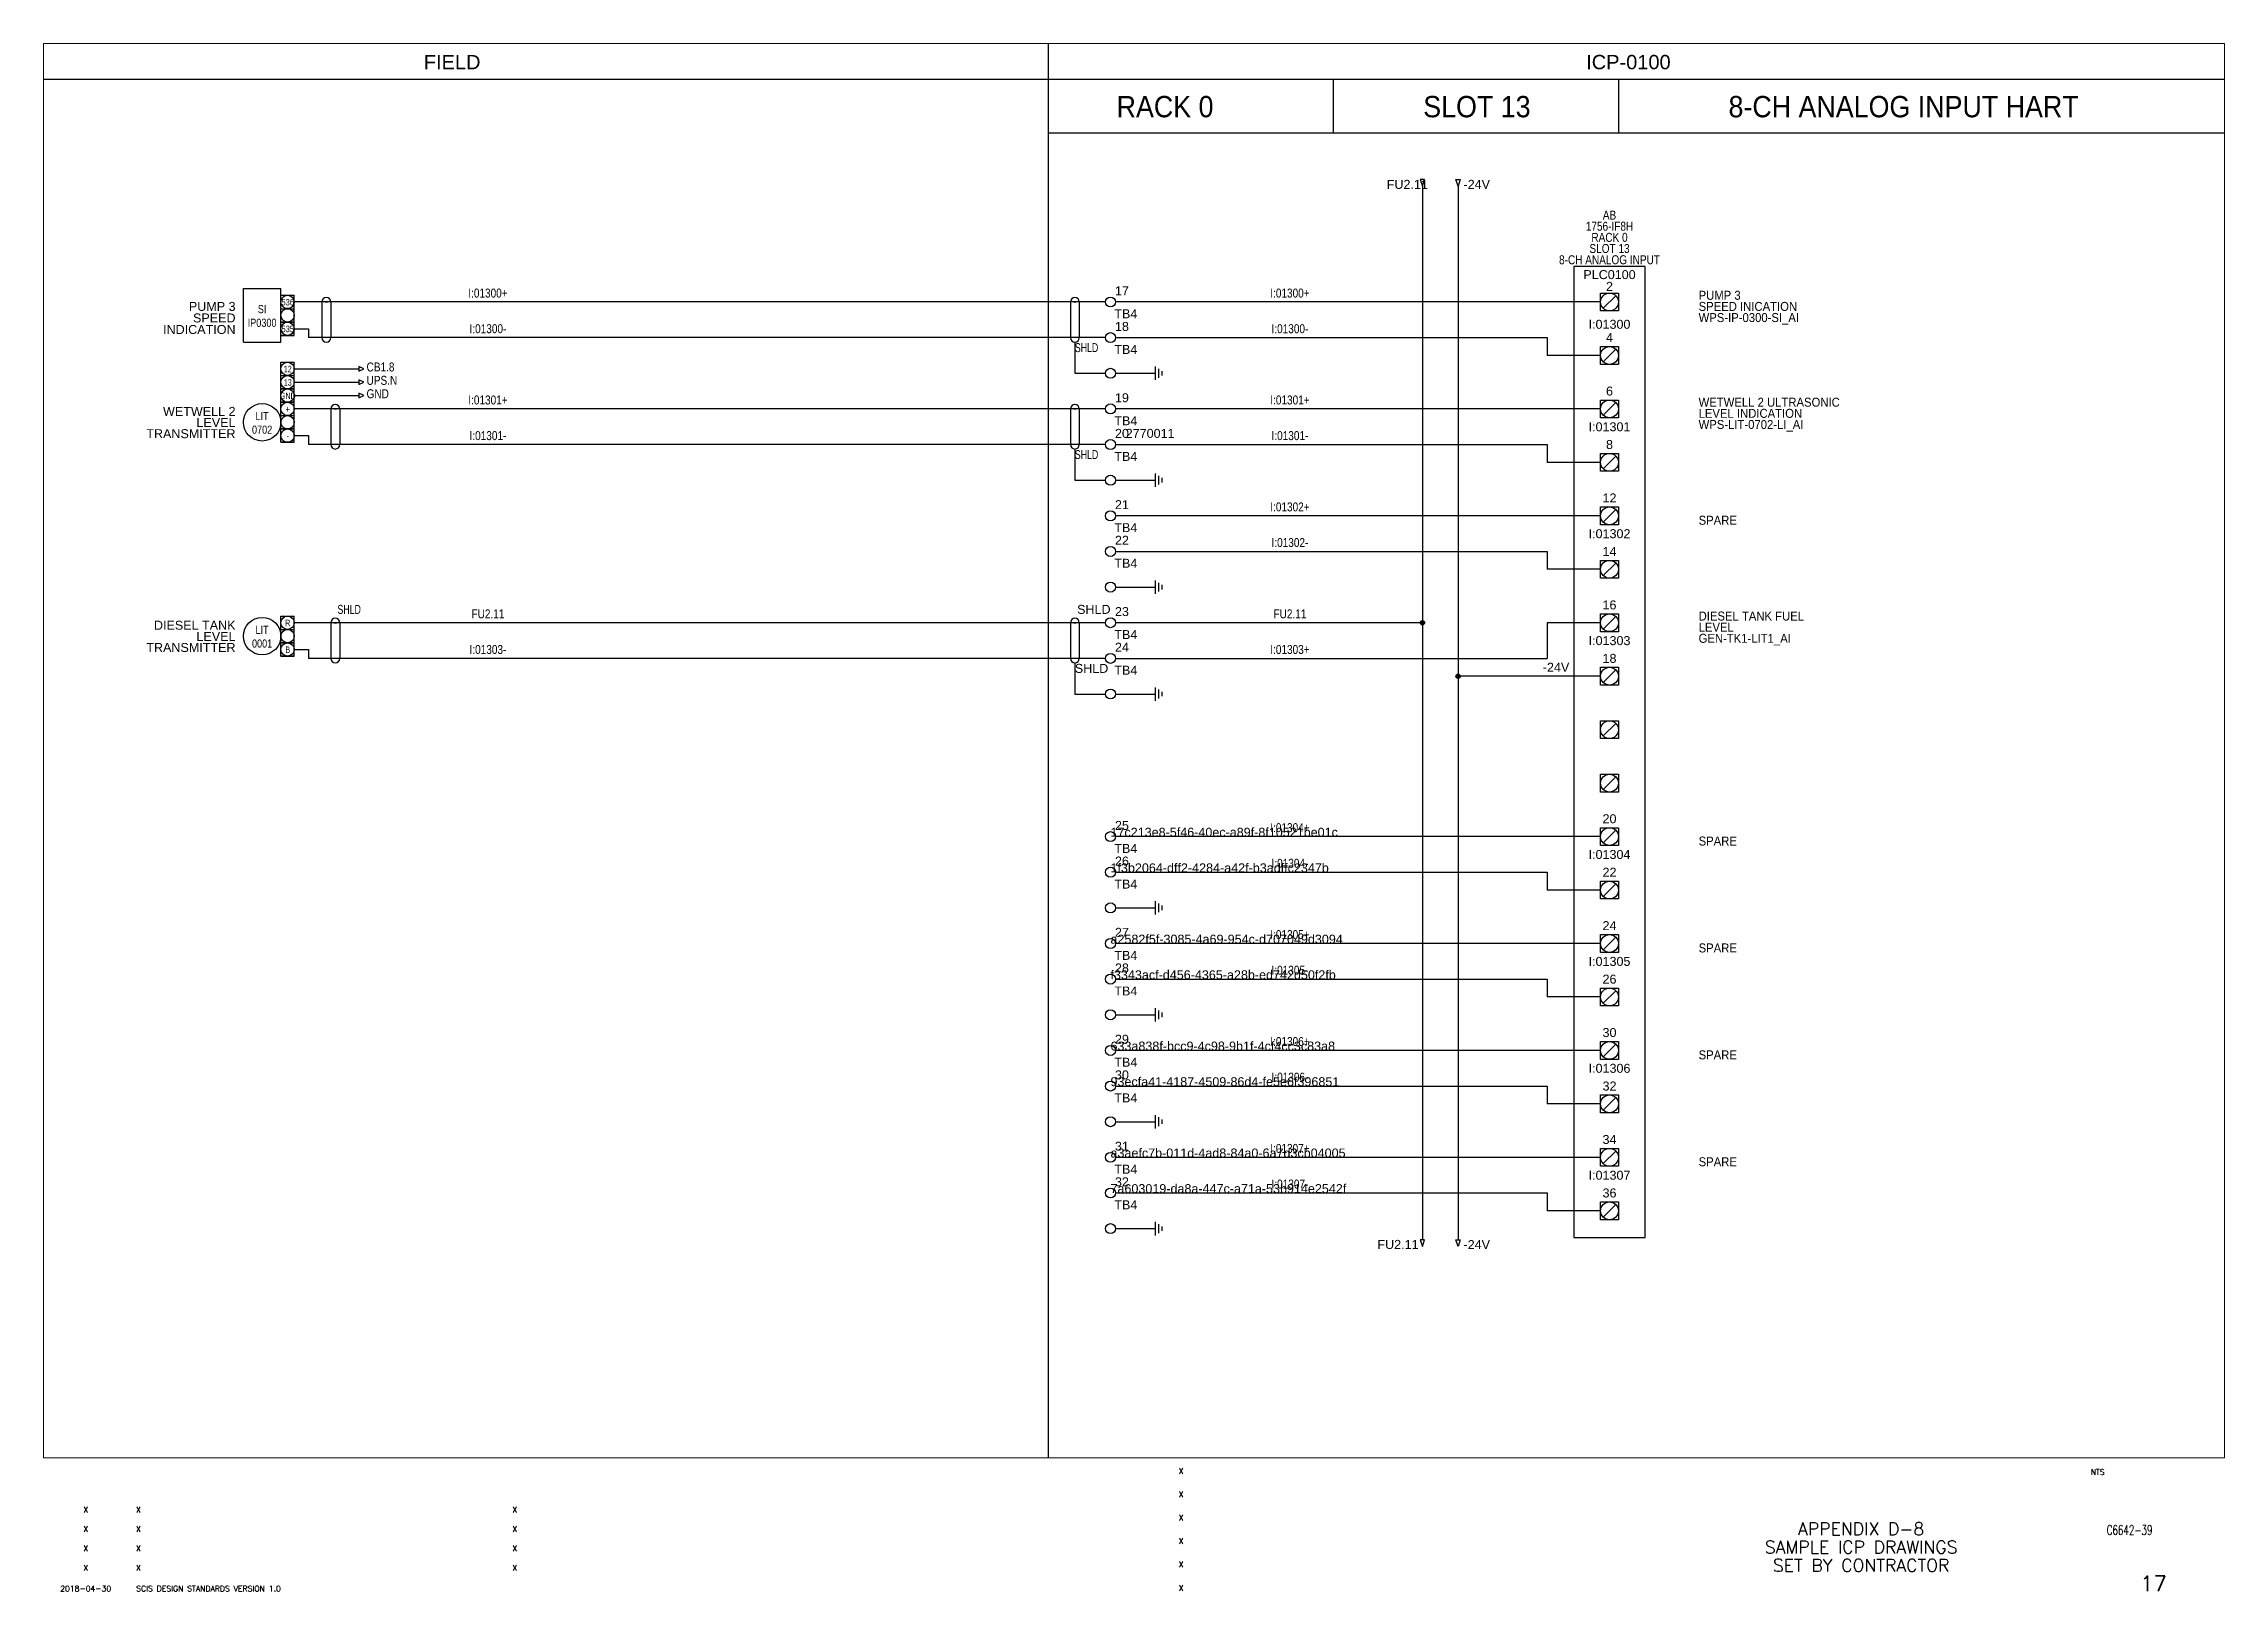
# Paper-space layout '17-Sample ICP R0S13 Analog Inputs' of a CAD drawing. Extents: x 44 to 821, y 22 to 574.
import ezdxf
from ezdxf.enums import TextEntityAlignment as Align

# ---------------------------------------------------------------- set-up
doc = ezdxf.new("R2010")
doc.units = 0
doc.layers.add('BOR-A1', color=7, linetype='Continuous')
doc.layers.add('G-ANNO-VPRT', color=7, linetype='Continuous', plot=False)
for name, color, linetype, lineweight in [('N-ANNO-TEXT', 2, 'Continuous', 25), ('N-DIAG', 4, 'Continuous', 25), ('N-INST', 4, 'Continuous', 25)]:
    doc.layers.add(name, color=color, linetype=linetype, lineweight=lineweight)
doc.styles.add('_CGS_2-5_NOTES', font='arial.ttf', dxfattribs={"height": 2.5})
doc.styles.add('STD2-0', font='simplex.shx', dxfattribs={"height": 2})
doc.styles.add('STD3-5', font='simplex.shx', dxfattribs={"height": 3.5})
doc.styles.add('STD4-5', font='simplex.shx', dxfattribs={"height": 4.5})
doc.styles.add('STD5-5', font='SIMPLEX')

# ---------------------------------------------------------------- blocks, each defined once
blk = doc.blocks.new('CGS A1 TITLE ATT')
at = {"layer": 'BOR-A1', "color": 1}
for tag, p, height, style in [('DATE', (448.47, 64.4), 2, 'STD2-0'), ('DRAWN', (448.47, 56.08), 2, 'STD2-0'), ('DESIGNER', (448.47, 47.76), 2, 'STD2-0'), ('CHECKED', (448.47, 39.44), 2, 'STD2-0'), ('FILE', (783.85, 42.55), 3.5, 'STD3-5'), ('ENGINEER', (448.47, 31.12), 2, 'STD2-0'), ('AD909', (787.49, 32), 5.5, 'STD5-5'), ('APPROVED', (448.47, 22.72), 2, 'STD2-0')]:
    blk.add_attdef(tag, p, '', height=height, dxfattribs=dict(at, style=style))
at = {"layer": 'BOR-A1', "color": 1, "style": 'STD2-0', "flags": 4}
blk.add_attdef('SCALE', (773.37, 64), '', height=2, dxfattribs=at)
at = {"layer": 'BOR-A1', "color": 1, "style": 'STD4-5'}
for tag, p in [('TITLE-1', (691.59, 44.75)), ('TITLE-2', (691.59, 38.25)), ('TITLE-3', (691.59, 31.75)), ('TITLE-4', (691.59, 25.25))]:
    blk.add_attdef(tag, text='', height=4.5, dxfattribs=at).set_placement(p, align=Align.MIDDLE_CENTER)
at = {"layer": 'BOR-A1', "color": 1, "style": 'STD5-5'}
blk.add_attdef('999', text='', height=5.5, dxfattribs=at).set_placement((800.49, 22.5), align=Align.RIGHT)
blk = doc.blocks.new('CGS A1 REV ATT')
at = {"layer": 'BOR-A1', "color": 1, "style": 'STD2-0'}
for tag, p in [('R5-DATE', (58.99, 50.62)), ('R5-BY', (211.87, 50.62)), ('R4-DATE', (58.99, 43.7)), ('R4-BY', (211.87, 43.7)), ('R3-DATE', (58.99, 36.78)), ('R2-DATE', (58.99, 29.86)), ('R3-BY', (211.87, 36.78)), ('R2-BY', (211.87, 29.86)), ('R1-DATE', (58.99, 22.46)), ('R1-BY', (211.87, 22.46))]:
    blk.add_attdef(tag, text='', height=2, dxfattribs=at).set_placement(p, align=Align.CENTER)
for tag, p in [('R5-DESC', (76.99, 50.62)), ('R4-DESC', (76.99, 43.7)), ('R3-DESC', (76.99, 36.78)), ('R2-DESC', (76.99, 29.86)), ('R1-DESC', (76.99, 22.46))]:
    blk.add_attdef(tag, p, '', height=2, dxfattribs=at)

psp = doc.layouts.new('17-Sample ICP R0S13 Analog Inputs')

# ---------------------------------------------------------------- linework, layer by layer
for p, q in [((401.9, 574), (401.9, 70)), ((43.99, 561.3), (821, 561.3)), ((503.5, 561.3), (503.5, 542.25)), ((605.1, 561.3), (605.1, 542.25)), ((401.9, 542.25), (821, 542.25))]:
    psp.add_line(p, q)
at = {"layer": 'N-ANNO-TEXT'}
for p, q in [((158.11, 458.11), (156.32, 458.91)), ((156.32, 458.91), (156.32, 458.11)), ((156.32, 458.11), (156.32, 457.32)), ((156.32, 457.32), (158.11, 458.11)), ((158.11, 453.35), (156.32, 454.14)), ((156.32, 454.14), (156.32, 453.35)), ((156.32, 453.35), (156.32, 452.56)), ((156.32, 452.56), (158.11, 453.35)), ((121.86, 445.73), (121.86, 445.73)), ((158.11, 448.59), (156.32, 449.38)), ((156.32, 449.38), (156.32, 448.59)), ((156.32, 448.59), (156.32, 447.79)), ((156.32, 447.79), (158.11, 448.59))]:
    psp.add_line(p, q, dxfattribs=at)
at = {"layer": 'N-DIAG'}
for p, q in [((535.25, 523.2), (535.25, 147.76)), ((547.95, 523.2), (547.95, 147.76)), ((614.62, 494.63), (589.22, 494.63)), ((589.22, 494.63), (589.22, 148.55)), ((614.62, 148.55), (614.62, 494.63)), ((422.35, 481.93), (133.29, 481.93)), ((144.33, 481.93), (145.12, 481.93)), ((598.75, 481.93), (425.9, 481.93)), ((598.75, 485.1), (605.1, 485.1)), ((598.75, 478.75), (598.75, 485.1)), ((598.75, 485.1), (605.1, 485.1)), ((598.75, 478.75), (598.75, 485.1)), ((604.17, 484.17), (599.68, 479.68)), ((605.1, 485.1), (605.1, 478.75)), ((605.1, 485.1), (605.1, 478.75)), ((605.1, 478.75), (598.75, 478.75)), ((605.1, 478.75), (598.75, 478.75)), ((133.29, 472.4), (138.37, 472.4)), ((138.37, 472.4), (138.37, 469.23)), ((422.35, 469.23), (138.37, 469.23)), ((145.12, 469.23), (144.33, 469.23)), ((411.42, 467.64), (411.42, 456.53)), ((425.9, 469.23), (579.7, 469.23)), ((579.7, 469.23), (579.7, 462.88)), ((440, 458.91), (440, 454.14)), ((598.75, 462.88), (579.7, 462.88)), ((598.75, 466.05), (605.1, 466.05)), ((598.75, 459.7), (598.75, 466.05)), ((598.75, 466.05), (605.1, 466.05)), ((598.75, 459.7), (598.75, 466.05)), ((605.1, 459.7), (598.75, 459.7)), ((605.1, 459.7), (598.75, 459.7)), ((604.17, 465.12), (599.68, 460.63)), ((605.1, 466.05), (605.1, 459.7)), ((605.1, 466.05), (605.1, 459.7)), ((133.29, 458.11), (156.32, 458.11)), ((133.29, 453.35), (156.32, 453.35)), ((411.42, 456.53), (422.35, 456.53)), ((425.9, 456.53), (440, 456.53)), ((441.19, 458.11), (441.19, 454.94)), ((442.38, 457.32), (442.38, 455.73)), ((133.29, 448.59), (156.32, 448.59)), ((422.35, 443.83), (133.29, 443.83)), ((147.5, 443.83), (148.3, 443.83)), ((598.75, 443.83), (425.9, 443.83)), ((598.75, 447), (605.1, 447)), ((598.75, 440.65), (598.75, 447)), ((598.75, 447), (605.1, 447)), ((598.75, 440.65), (598.75, 447)), ((604.17, 446.07), (599.68, 441.58)), ((605.1, 447), (605.1, 440.65)), ((605.1, 447), (605.1, 440.65)), ((605.1, 440.65), (598.75, 440.65)), ((605.1, 440.65), (598.75, 440.65)), ((133.29, 434.3), (138.37, 434.3)), ((138.37, 434.3), (138.37, 431.13)), ((422.35, 431.13), (138.37, 431.13)), ((148.3, 431.13), (147.5, 431.13)), ((411.42, 429.54), (411.42, 418.43)), ((425.9, 431.13), (579.7, 431.13)), ((579.7, 431.13), (579.7, 424.78)), ((598.75, 427.95), (605.1, 427.95)), ((598.75, 421.6), (598.75, 427.95)), ((598.75, 427.95), (605.1, 427.95)), ((598.75, 421.6), (598.75, 427.95)), ((605.1, 427.95), (605.1, 421.6)), ((605.1, 427.95), (605.1, 421.6)), ((440, 420.81), (440, 416.04)), ((441.19, 420.01), (441.19, 416.84)), ((598.75, 424.78), (579.7, 424.78)), ((605.1, 421.6), (598.75, 421.6)), ((605.1, 421.6), (598.75, 421.6)), ((604.17, 427.02), (599.68, 422.53)), ((411.42, 418.43), (422.35, 418.43)), ((425.9, 418.43), (440, 418.43)), ((442.38, 419.22), (442.38, 417.63)), ((598.75, 405.73), (425.9, 405.73)), ((598.75, 408.9), (605.1, 408.9)), ((598.75, 402.55), (598.75, 408.9)), ((598.75, 408.9), (605.1, 408.9)), ((598.75, 402.55), (598.75, 408.9)), ((604.17, 407.97), (599.68, 403.48)), ((605.1, 408.9), (605.1, 402.55)), ((605.1, 408.9), (605.1, 402.55)), ((605.1, 402.55), (598.75, 402.55)), ((605.1, 402.55), (598.75, 402.55)), ((425.9, 393.03), (579.7, 393.03)), ((579.7, 393.03), (579.7, 386.68)), ((598.75, 389.85), (605.1, 389.85)), ((598.75, 383.5), (598.75, 389.85)), ((598.75, 389.85), (605.1, 389.85)), ((598.75, 383.5), (598.75, 389.85)), ((604.17, 388.92), (599.68, 384.43)), ((605.1, 389.85), (605.1, 383.5)), ((605.1, 389.85), (605.1, 383.5)), ((440, 382.71), (440, 377.94)), ((441.19, 381.91), (441.19, 378.74)), ((442.38, 381.12), (442.38, 379.53)), ((598.75, 386.68), (579.7, 386.68)), ((605.1, 383.5), (598.75, 383.5)), ((605.1, 383.5), (598.75, 383.5)), ((425.9, 380.33), (440, 380.33)), ((422.35, 367.63), (133.29, 367.63)), ((147.5, 367.63), (148.3, 367.63)), ((535.25, 367.63), (425.9, 367.63)), ((598.75, 367.63), (579.7, 367.63)), ((579.7, 367.63), (579.7, 354.93)), ((598.75, 370.8), (605.1, 370.8)), ((598.75, 364.45), (598.75, 370.8)), ((598.75, 370.8), (605.1, 370.8)), ((598.75, 364.45), (598.75, 370.8)), ((604.17, 369.87), (599.68, 365.38)), ((605.1, 370.8), (605.1, 364.45)), ((605.1, 370.8), (605.1, 364.45)), ((133.29, 358.1), (138.37, 358.1)), ((138.37, 358.1), (138.37, 354.93)), ((605.1, 364.45), (598.75, 364.45)), ((605.1, 364.45), (598.75, 364.45)), ((422.35, 354.93), (138.37, 354.93)), ((148.3, 354.93), (147.5, 354.93)), ((411.42, 353.34), (411.42, 342.23)), ((425.9, 354.93), (579.7, 354.93)), ((598.75, 351.75), (605.1, 351.75)), ((598.75, 345.4), (598.75, 351.75)), ((598.75, 351.75), (605.1, 351.75)), ((598.75, 345.4), (598.75, 351.75)), ((604.17, 350.82), (599.68, 346.33)), ((605.1, 351.75), (605.1, 345.4)), ((605.1, 351.75), (605.1, 345.4)), ((411.42, 342.23), (422.35, 342.23)), ((425.9, 342.23), (440, 342.23)), ((440, 344.61), (440, 339.84)), ((441.19, 343.81), (441.19, 340.64)), ((442.38, 343.02), (442.38, 341.43)), ((598.75, 348.58), (548.71, 348.58)), ((605.1, 345.4), (598.75, 345.4)), ((605.1, 345.4), (598.75, 345.4)), ((598.75, 332.7), (605.1, 332.7)), ((598.75, 326.35), (598.75, 332.7)), ((598.75, 332.7), (605.1, 332.7)), ((598.75, 326.35), (598.75, 332.7)), ((605.1, 326.35), (598.75, 326.35)), ((605.1, 326.35), (598.75, 326.35)), ((604.17, 331.77), (599.68, 327.28)), ((605.1, 332.7), (605.1, 326.35)), ((605.1, 332.7), (605.1, 326.35)), ((598.75, 313.65), (605.1, 313.65)), ((598.75, 307.3), (598.75, 313.65)), ((598.75, 313.65), (605.1, 313.65)), ((598.75, 307.3), (598.75, 313.65)), ((604.17, 312.72), (599.68, 308.23)), ((605.1, 313.65), (605.1, 307.3)), ((605.1, 313.65), (605.1, 307.3)), ((605.1, 307.3), (598.75, 307.3)), ((605.1, 307.3), (598.75, 307.3)), ((598.75, 291.43), (425.9, 291.43)), ((598.75, 294.6), (605.1, 294.6)), ((598.75, 288.25), (598.75, 294.6)), ((598.75, 294.6), (605.1, 294.6)), ((598.75, 288.25), (598.75, 294.6)), ((605.1, 288.25), (598.75, 288.25)), ((605.1, 288.25), (598.75, 288.25)), ((604.17, 293.67), (599.68, 289.18)), ((605.1, 294.6), (605.1, 288.25)), ((605.1, 294.6), (605.1, 288.25)), ((425.9, 278.73), (579.7, 278.73)), ((579.7, 278.73), (579.7, 272.38)), ((598.75, 272.38), (579.7, 272.38)), ((598.75, 275.55), (605.1, 275.55)), ((598.75, 269.2), (598.75, 275.55)), ((598.75, 275.55), (605.1, 275.55)), ((598.75, 269.2), (598.75, 275.55)), ((604.17, 274.62), (599.68, 270.13)), ((605.1, 275.55), (605.1, 269.2)), ((605.1, 275.55), (605.1, 269.2)), ((425.9, 266.03), (440, 266.03)), ((440, 268.41), (440, 263.64)), ((441.19, 267.61), (441.19, 264.44)), ((442.38, 266.82), (442.38, 265.23)), ((605.1, 269.2), (598.75, 269.2)), ((605.1, 269.2), (598.75, 269.2)), ((598.75, 256.5), (605.1, 256.5)), ((598.75, 250.15), (598.75, 256.5)), ((598.75, 256.5), (605.1, 256.5)), ((598.75, 250.15), (598.75, 256.5)), ((605.1, 256.5), (605.1, 250.15)), ((605.1, 256.5), (605.1, 250.15)), ((598.75, 253.33), (425.9, 253.33)), ((605.1, 250.15), (598.75, 250.15)), ((605.1, 250.15), (598.75, 250.15)), ((604.17, 255.57), (599.68, 251.08)), ((425.9, 240.63), (579.7, 240.63)), ((579.7, 240.63), (579.7, 234.28)), ((598.75, 234.28), (579.7, 234.28)), ((598.75, 237.45), (605.1, 237.45)), ((598.75, 231.1), (598.75, 237.45)), ((598.75, 237.45), (605.1, 237.45)), ((598.75, 231.1), (598.75, 237.45)), ((604.17, 236.52), (599.68, 232.03)), ((605.1, 237.45), (605.1, 231.1)), ((605.1, 237.45), (605.1, 231.1)), ((425.9, 227.93), (440, 227.93)), ((440, 230.31), (440, 225.54)), ((441.19, 229.51), (441.19, 226.34)), ((442.38, 228.72), (442.38, 227.13)), ((605.1, 231.1), (598.75, 231.1)), ((605.1, 231.1), (598.75, 231.1)), ((598.75, 218.4), (605.1, 218.4)), ((598.75, 212.05), (598.75, 218.4)), ((598.75, 218.4), (605.1, 218.4)), ((598.75, 212.05), (598.75, 218.4)), ((605.1, 218.4), (605.1, 212.05)), ((605.1, 218.4), (605.1, 212.05)), ((598.75, 215.23), (425.9, 215.23)), ((605.1, 212.05), (598.75, 212.05)), ((605.1, 212.05), (598.75, 212.05)), ((604.17, 217.47), (599.68, 212.98)), ((425.9, 202.53), (579.7, 202.53)), ((579.7, 202.53), (579.7, 196.18)), ((598.75, 196.18), (579.7, 196.18)), ((598.75, 199.35), (605.1, 199.35)), ((598.75, 193), (598.75, 199.35)), ((598.75, 199.35), (605.1, 199.35)), ((598.75, 193), (598.75, 199.35)), ((604.17, 198.42), (599.68, 193.93)), ((605.1, 199.35), (605.1, 193)), ((605.1, 199.35), (605.1, 193)), ((425.9, 189.83), (440, 189.83)), ((440, 192.21), (440, 187.44)), ((441.19, 191.41), (441.19, 188.24)), ((442.38, 190.62), (442.38, 189.03)), ((605.1, 193), (598.75, 193)), ((605.1, 193), (598.75, 193)), ((598.75, 180.3), (605.1, 180.3)), ((598.75, 173.95), (598.75, 180.3)), ((598.75, 180.3), (605.1, 180.3)), ((598.75, 173.95), (598.75, 180.3)), ((604.17, 179.37), (599.68, 174.88)), ((605.1, 180.3), (605.1, 173.95)), ((605.1, 180.3), (605.1, 173.95)), ((598.75, 177.13), (425.9, 177.13)), ((605.1, 173.95), (598.75, 173.95)), ((605.1, 173.95), (598.75, 173.95)), ((425.9, 164.43), (579.7, 164.43)), ((579.7, 164.43), (579.7, 158.08)), ((598.75, 158.08), (579.7, 158.08)), ((598.75, 161.25), (605.1, 161.25)), ((598.75, 154.9), (598.75, 161.25)), ((598.75, 161.25), (605.1, 161.25)), ((598.75, 154.9), (598.75, 161.25)), ((604.17, 160.32), (599.68, 155.83)), ((605.1, 161.25), (605.1, 154.9)), ((605.1, 161.25), (605.1, 154.9)), ((425.9, 151.73), (440, 151.73)), ((440, 154.11), (440, 149.34)), ((441.19, 153.31), (441.19, 150.14)), ((442.38, 152.52), (442.38, 150.93)), ((589.22, 148.55), (614.62, 148.55)), ((605.1, 154.9), (598.75, 154.9)), ((605.1, 154.9), (598.75, 154.9))]:
    psp.add_line(p, q, dxfattribs=at)
for points in [[(143.14, 481.93), (143.14, 469.23)], [(146.31, 481.93), (146.31, 469.23)], [(146.31, 443.83), (146.31, 431.13)], [(149.49, 443.83), (149.49, 431.13)], [(146.31, 367.63), (146.31, 354.93)], [(149.49, 367.63), (149.49, 354.93)]]:
    psp.add_lwpolyline(points, dxfattribs=at)
for centre, radius in [((601.92, 481.93), 3.17), ((130.91, 458.11), 2.38), ((601.92, 462.88), 3.17), ((130.91, 453.35), 2.38), ((130.91, 448.59), 2.38), ((130.91, 443.83), 2.38), ((601.92, 443.83), 3.17), ((130.91, 439.06), 2.38), ((130.91, 434.3), 2.38), ((601.92, 424.78), 3.17), ((601.92, 405.73), 3.17), ((601.92, 386.68), 3.17), ((130.91, 367.63), 2.38), ((130.91, 362.86), 2.38), ((601.92, 367.63), 3.17), ((130.91, 358.1), 2.38), ((601.92, 348.58), 3.17), ((601.92, 329.53), 3.17), ((601.92, 310.48), 3.17), ((601.92, 291.43), 3.17), ((601.92, 272.38), 3.17), ((601.92, 253.33), 3.17), ((601.92, 234.28), 3.17), ((601.92, 215.23), 3.17), ((601.92, 196.18), 3.17), ((601.92, 177.13), 3.17), ((601.92, 158.08), 3.17)]:
    psp.add_circle(centre, radius, dxfattribs=at)
for centre, start, end in [((144.72, 481.93), 360, 180), ((144.72, 469.23), 180, 0), ((147.9, 443.83), 360, 180), ((147.9, 431.13), 180, 0), ((147.9, 367.63), 360, 180), ((147.9, 354.93), 180, 0)]:
    psp.add_arc(centre, 1.59, start, end, dxfattribs=at)
at = {"layer": 'N-INST'}
for p, q in [((115.2, 486.69), (128.53, 486.69)), ((115.2, 467.64), (115.2, 486.69)), ((128.53, 467.64), (128.53, 486.69)), ((128.53, 479.54), (128.53, 484.31)), ((128.53, 484.31), (133.29, 484.31)), ((133.29, 479.54), (133.29, 484.31)), ((411.03, 481.93), (411.82, 481.93)), ((128.53, 474.78), (128.53, 479.54)), ((128.53, 479.54), (133.29, 479.54)), ((133.29, 474.78), (128.53, 474.78)), ((128.53, 474.78), (133.29, 474.78)), ((128.53, 470.02), (128.53, 474.78)), ((128.53, 474.78), (133.29, 474.78)), ((133.29, 474.78), (133.29, 479.54)), ((133.29, 470.02), (133.29, 474.78)), ((115.2, 467.64), (128.53, 467.64)), ((133.29, 470.02), (128.53, 470.02)), ((128.53, 470.02), (133.29, 470.02)), ((411.82, 469.23), (411.03, 469.23)), ((128.53, 455.73), (128.53, 460.49)), ((128.53, 460.49), (133.29, 460.49)), ((133.29, 455.73), (133.29, 460.49)), ((128.53, 450.97), (128.53, 455.73)), ((128.53, 455.73), (133.29, 455.73)), ((133.29, 450.97), (128.53, 450.97)), ((128.53, 450.97), (133.29, 450.97)), ((128.53, 446.21), (128.53, 450.97)), ((128.53, 450.97), (133.29, 450.97)), ((133.29, 450.97), (133.29, 455.73)), ((133.29, 446.21), (133.29, 450.97)), ((133.29, 446.21), (128.53, 446.21)), ((128.53, 446.21), (133.29, 446.21)), ((128.53, 441.44), (128.53, 446.21)), ((128.53, 446.21), (133.29, 446.21)), ((133.29, 441.44), (133.29, 446.21)), ((411.03, 443.83), (411.82, 443.83)), ((128.53, 436.68), (128.53, 441.44)), ((128.53, 441.44), (133.29, 441.44)), ((133.29, 436.68), (128.53, 436.68)), ((128.53, 436.68), (133.29, 436.68)), ((128.53, 431.92), (128.53, 436.68)), ((128.53, 436.68), (133.29, 436.68)), ((133.29, 436.68), (133.29, 441.44)), ((133.29, 431.92), (133.29, 436.68)), ((133.29, 431.92), (128.53, 431.92)), ((128.53, 431.92), (133.29, 431.92)), ((411.82, 431.13), (411.03, 431.13)), ((121.86, 369.53), (121.86, 369.53)), ((411.03, 367.63), (411.82, 367.63)), ((411.82, 354.93), (411.03, 354.93))]:
    psp.add_line(p, q, dxfattribs=at)
at = {"layer": 'N-INST', "color": 7}
for p, q in [((128.53, 365.24), (128.53, 370.01)), ((128.53, 370.01), (133.29, 370.01)), ((128.53, 360.48), (128.53, 365.24)), ((128.53, 365.24), (133.29, 365.24)), ((133.29, 365.24), (133.29, 370.01)), ((133.29, 360.48), (133.29, 365.24)), ((133.29, 360.48), (128.53, 360.48)), ((128.53, 360.48), (133.29, 360.48)), ((128.53, 355.72), (128.53, 360.48)), ((128.53, 360.48), (133.29, 360.48)), ((133.29, 355.72), (133.29, 360.48)), ((133.29, 355.72), (128.53, 355.72)), ((128.53, 355.72), (133.29, 355.72))]:
    psp.add_line(p, q, dxfattribs=at)
at = {"layer": 'N-INST'}
for points in [[(535.25, 525.58), (534.46, 525.58), (535.25, 523.2), (536.04, 525.58), (535.25, 525.58)], [(547.95, 525.58), (548.74, 525.58), (547.95, 523.2), (547.16, 525.58), (547.95, 525.58)], [(409.84, 481.93), (409.84, 469.23)], [(413.01, 481.93), (413.01, 469.23)], [(409.84, 443.83), (409.84, 431.13)], [(413.01, 443.83), (413.01, 431.13)], [(409.84, 367.63), (409.84, 354.93)], [(413.01, 367.63), (413.01, 354.93)], [(535.25, 147.76), (534.46, 147.76), (535.25, 145.38), (536.04, 147.76), (535.25, 147.76)], [(547.95, 147.76), (548.74, 147.76), (547.95, 145.38), (547.16, 147.76), (547.95, 147.76)]]:
    psp.add_lwpolyline(points, dxfattribs=at)
for centre, radius in [((130.91, 481.93), 2.38), ((424.12, 481.93), 1.77), ((130.91, 477.16), 2.38), ((130.91, 472.4), 2.38), ((424.12, 469.23), 1.77), ((424.12, 456.53), 1.77), ((121.86, 439.06), 6.67), ((424.12, 443.83), 1.77), ((424.12, 431.13), 1.77), ((424.12, 418.43), 1.77), ((424.12, 405.73), 1.77), ((424.12, 393.03), 1.77), ((424.12, 380.33), 1.77), ((121.86, 362.86), 6.67), ((424.12, 367.63), 1.77), ((535.25, 367.63), 0.762), ((535.25, 367.63), 0.475), ((535.25, 367.63), 0.236), ((424.12, 354.93), 1.77), ((424.12, 342.23), 1.77), ((547.95, 348.58), 0.762), ((547.95, 348.58), 0.475), ((547.95, 348.58), 0.236), ((424.12, 291.43), 1.77), ((424.12, 278.73), 1.77), ((424.12, 266.03), 1.77), ((424.12, 253.33), 1.77), ((424.12, 240.63), 1.77), ((424.12, 227.93), 1.77), ((424.12, 215.23), 1.77), ((424.12, 202.53), 1.77), ((424.12, 189.83), 1.77), ((424.12, 177.13), 1.77), ((424.12, 164.43), 1.77), ((424.12, 151.73), 1.77)]:
    psp.add_circle(centre, radius, dxfattribs=at)
for centre, start, end in [((411.42, 481.93), 360, 180), ((411.42, 469.23), 180, 0), ((411.42, 443.83), 360, 180), ((411.42, 431.13), 180, 0), ((411.42, 367.63), 360, 180), ((411.42, 354.93), 180, 0)]:
    psp.add_arc(centre, 1.59, start, end, dxfattribs=at)

# ---------------------------------------------------------------- block references
ref = psp.add_blockref('CGS A1 TITLE ATT', (0, 0))
ref.add_attrib('TITLE-1', 'APPENDIX D-8', dxfattribs={"layer": 'BOR-A1', "color": 1, "height": 4.5, "style": 'STD4-5'}).set_placement((691.59, 44.75), align=Align.MIDDLE_CENTER)
ref.add_attrib('TITLE-2', 'SAMPLE ICP DRAWINGS', dxfattribs={"layer": 'BOR-A1', "color": 1, "height": 4.5, "style": 'STD4-5'}).set_placement((691.59, 38.25), align=Align.MIDDLE_CENTER)
ref.add_attrib('TITLE-3', 'SET BY CONTRACTOR', dxfattribs={"layer": 'BOR-A1', "color": 1, "height": 4.5, "style": 'STD4-5'}).set_placement((691.59, 31.75), align=Align.MIDDLE_CENTER)
ref.add_attrib('FILE', 'C6642-39', (779.08, 42.56), dxfattribs={"layer": 'BOR-A1', "color": 1, "height": 3.5, "style": 'STD3-5', "width": 0.65})
ref.add_attrib('SCALE', 'NTS', (773.37, 64), dxfattribs={"layer": 'BOR-A1', "color": 1, "height": 2, "style": 'STD2-0'})
ref.add_attrib('DATE', 'X', (448.47, 64.4), dxfattribs={"layer": 'BOR-A1', "color": 1, "height": 2, "style": 'STD2-0'})
ref.add_attrib('DRAWN', 'X', (448.47, 56.08), dxfattribs={"layer": 'BOR-A1', "color": 1, "height": 2, "style": 'STD2-0'})
ref.add_attrib('DESIGNER', 'X', (448.47, 47.76), dxfattribs={"layer": 'BOR-A1', "color": 1, "height": 2, "style": 'STD2-0'})
ref.add_attrib('CHECKED', 'X', (448.47, 39.44), dxfattribs={"layer": 'BOR-A1', "color": 1, "height": 2, "style": 'STD2-0'})
ref.add_attrib('ENGINEER', 'X', (448.47, 31.12), dxfattribs={"layer": 'BOR-A1', "color": 1, "height": 2, "style": 'STD2-0'})
ref.add_attrib('APPROVED', 'X', (448.47, 22.72), dxfattribs={"layer": 'BOR-A1', "color": 1, "height": 2, "style": 'STD2-0'})
ref.add_attrib('999', '17', dxfattribs={"layer": 'BOR-A1', "color": 1, "height": 5.5, "style": 'STD5-5'}).set_placement((800.49, 22.5), align=Align.RIGHT)
psp.add_blockref('CGS A1 REV ATT', (0, 0)).add_auto_attribs({'R1-DATE': '2018-04-30', 'R1-DESC': 'SCIS DESIGN STANDARDS VERSION 1.0', 'R2-DATE': 'X', 'R2-DESC': 'X', 'R2-BY': 'X', 'R3-DATE': 'X', 'R3-DESC': 'X', 'R3-BY': 'X', 'R4-DATE': 'X', 'R4-DESC': 'X', 'R4-BY': 'X', 'R5-DATE': 'X', 'R5-DESC': 'X', 'R5-BY': 'X'})

# ---------------------------------------------------------------- texts
at = {"layer": 'N-ANNO-TEXT', "linetype": 'Continuous', "style": '_CGS_2-5_NOTES'}
for s, p in [('FIELD', (189.56, 567.42)), ('ICP-0100', (608.66, 567.42))]:
    psp.add_text(s, height=5.1, dxfattribs=at).set_placement(p, align=Align.MIDDLE)
at = {"layer": 'N-ANNO-TEXT', "linetype": 'Continuous', "style": '_CGS_2-5_NOTES', "width": 0.9}
for s, p in [('RACK 0', (443.56, 551.55)), ('SLOT 13', (554.68, 551.55)), ('8-CH ANALOG INPUT HART', (706.7, 551.55))]:
    psp.add_text(s, height=7.6, dxfattribs=at).set_placement(p, align=Align.MIDDLE)
at = {"layer": 'N-ANNO-TEXT', "style": '_CGS_2-5_NOTES'}
for s, p in [('FU2.11', (522.55, 522.25)), ('-24V', (549.9, 522.25)), ('SHLD', (412.22, 370.8)), ('SHLD', (411.42, 349.77)), ('17c213e8-5f46-40ec-a89f-8f10521be01c', (424.12, 291.38)), ('1f3b2064-dff2-4284-a42f-b3adffc2347b', (424.12, 278.68)), ('a2582f5f-3085-4a69-954c-d707049d3094', (424.12, 253.28)), ('f3343acf-d456-4365-a28b-ed742d50f2fb', (424.12, 240.58)), ('633a838f-bcc9-4c98-9b1f-4cf4cc3c83a8', (424.12, 215.18)), ('93ecfa41-4187-4509-86d4-fe5e6f396851', (424.12, 202.48)), ('a3aefc7b-011d-4ad8-84a0-6a7d3cb04005', (424.12, 177.08)), ('7a603019-da8a-447c-a71a-53b914e2542f', (424.12, 164.38)), ('FU2.11', (519.23, 144.5)), ('-24V', (549.9, 144.43))]:
    psp.add_text(s, height=3.2, dxfattribs=at).set_placement(p)
at = {"layer": 'N-ANNO-TEXT', "style": '_CGS_2-5_NOTES', "width": 0.8}
for s, height, p in [('AB', 3.2, (601.92, 511.29)), ('1756-IF8H', 3.2, (601.92, 507.33)), ('RACK 0', 3.2, (601.92, 503.36)), ('8-CH ANALOG INPUT', 3.2, (601.92, 495.38)), ('SLOT 13', 3.2, (601.92, 499.39)), ('IP0300', 2.9, (121.84, 473.08)), ('SI', 2.9, (121.84, 477.94)), ('0702', 2.9, (121.84, 434.98)), ('LIT', 2.9, (121.84, 439.84)), ('LIT', 2.9, (121.84, 363.64)), ('0001', 2.9, (121.84, 358.78))]:
    psp.add_text(s, height=height, dxfattribs=at).set_placement(p, align=Align.CENTER)
at = {"layer": 'N-ANNO-TEXT', "style": '_CGS_2-5_NOTES'}
for s, p in [('PLC0100', (601.92, 490.09)), ('2', (601.92, 485.89)), ('4', (601.92, 467.64)), ('6', (601.92, 448.59)), ('8', (601.92, 429.54)), ('12', (601.92, 410.49)), ('14', (601.92, 391.44)), ('16', (601.92, 372.39)), ('18', (601.92, 353.34)), ('20', (601.92, 296.19)), ('22', (601.92, 277.14)), ('24', (601.92, 258.09)), ('26', (601.92, 239.04)), ('30', (601.92, 219.99)), ('32', (601.92, 200.94)), ('34', (601.92, 181.89)), ('36', (601.92, 162.84))]:
    psp.add_text(s, height=3.2, dxfattribs=at).set_placement(p, align=Align.CENTER)
for s, p in [('PUMP 3', (112.38, 478.75)), ('SPEED', (112.38, 474.64)), ('INDICATION', (112.38, 470.53)), ('WETWELL 2', (112.37, 441.35)), ('TRANSMITTER', (112.37, 433.41)), ('LEVEL', (112.37, 437.38)), ('DIESEL TANK', (112.37, 365.15)), ('TRANSMITTER', (112.37, 357.21)), ('LEVEL', (112.37, 361.18))]:
    psp.add_text(s, height=3.2, dxfattribs=at).set_placement(p, align=Align.RIGHT)
at = {"layer": 'N-ANNO-TEXT', "linetype": 'Continuous', "style": '_CGS_2-5_NOTES', "width": 0.8}
for s, p in [('I:01300+', (202.31, 483.51)), ('I:01300+', (488.06, 483.51)), ('I:01300-', (202.31, 470.81)), ('I:01300-', (488.06, 470.81)), ('I:01301+', (202.31, 445.41)), ('I:01301+', (488.06, 445.41)), ('I:01301-', (202.31, 432.71)), ('I:01301-', (488.06, 432.71)), ('I:01302+', (488.06, 407.31)), ('I:01302-', (488.06, 394.61)), ('FU2.11', (202.31, 369.21)), ('FU2.11', (488.06, 369.21)), ('I:01303-', (202.31, 356.51)), ('I:01303+', (488.06, 356.51)), ('I:01304+', (488.06, 293.01)), ('I:01304-', (488.06, 280.31)), ('I:01305+', (488.06, 254.91)), ('I:01305-', (488.06, 242.21)), ('I:01306+', (488.06, 216.81)), ('I:01306-', (488.06, 204.11)), ('I:01307+', (488.06, 178.71)), ('I:01307-', (488.06, 166.01))]:
    psp.add_text(s, height=3.2, dxfattribs=at).set_placement(p, align=Align.CENTER)
at = {"layer": 'N-ANNO-TEXT', "linetype": 'Continuous', "style": '_CGS_2-5_NOTES'}
for s, p in [('17', (425.71, 484.31)), ('TB4', (425.48, 476.11)), ('18', (425.71, 471.61)), ('TB4', (425.48, 463.41)), ('19', (425.71, 446.21)), ('TB4', (425.48, 438.01)), ('20', (425.71, 433.51)), ('2770011', (429.54, 433.51)), ('TB4', (425.48, 425.31)), ('21', (425.71, 408.11)), ('TB4', (425.48, 399.91)), ('22', (425.71, 395.41)), ('TB4', (425.48, 387.21)), ('23', (425.71, 370.01)), ('TB4', (425.48, 361.81)), ('24', (425.71, 357.31)), ('TB4', (425.48, 349.11)), ('25', (425.71, 293.81)), ('TB4', (425.48, 285.61)), ('26', (425.71, 281.11)), ('TB4', (425.48, 272.91)), ('27', (425.71, 255.71)), ('TB4', (425.48, 247.51)), ('28', (425.71, 243.01)), ('TB4', (425.48, 234.81)), ('29', (425.71, 217.61)), ('TB4', (425.48, 209.41)), ('30', (425.71, 204.91)), ('TB4', (425.48, 196.71)), ('31', (425.71, 179.51)), ('TB4', (425.48, 171.31)), ('32', (425.71, 166.81)), ('TB4', (425.48, 158.61))]:
    psp.add_text(s, height=3.2, dxfattribs=at).set_placement(p)
at = {"layer": 'N-ANNO-TEXT', "style": '_CGS_2-5_NOTES'}
for s, width, p in [('SPEED INICATION', 0.9, (633.67, 478.75)), ('PUMP 3', 0.9, (633.67, 482.72)), ('WPS-IP-0300-SI_AI', 0.9, (633.67, 474.78)), ('SHLD', 0.7, (411.42, 464.07)), ('CB1.8', 0.8, (159.06, 457.17)), ('GND', 0.8, (159.06, 447.64)), ('UPS.N', 0.8, (159.06, 452.41)), ('WETWELL 2 ULTRASONIC', 0.9, (633.67, 444.62)), ('LEVEL INDICATION', 0.9, (633.67, 440.65)), ('WPS-LIT-0702-LI_AI', 0.9, (633.67, 436.68)), ('SHLD', 0.7, (411.42, 425.97)), ('SPARE', 0.9, (633.67, 402.55)), ('SHLD', 0.7, (148.69, 370.8)), ('DIESEL TANK FUEL', 0.9, (633.67, 368.42)), ('LEVEL', 0.9, (633.67, 364.45)), ('GEN-TK1-LIT1_AI', 0.9, (633.67, 360.48)), ('SPARE', 0.9, (633.67, 288.25)), ('SPARE', 0.9, (633.67, 250.15)), ('SPARE', 0.9, (633.67, 212.05)), ('SPARE', 0.9, (633.67, 173.95))]:
    psp.add_text(s, height=3.2, dxfattribs=dict(at, width=width)).set_placement(p)
for s, p in [('I:01300', (601.92, 475.58)), ('I:01301', (601.92, 439.06)), ('I:01302', (601.92, 400.96)), ('I:01303', (601.92, 362.86)), ('I:01304', (601.92, 286.66)), ('I:01305', (601.92, 248.56)), ('I:01306', (601.92, 210.46)), ('I:01307', (601.92, 172.36))]:
    psp.add_text(s, height=3.2, dxfattribs=at).set_placement(p, align=Align.TOP_CENTER)
at = {"layer": 'N-ANNO-TEXT', "linetype": 'Continuous', "style": '_CGS_2-5_NOTES', "width": 0.7}
for s, p in [('12', (130.98, 458.04)), ('13', (130.98, 453.27)), ('GND', (130.98, 448.51)), ('+', (130.98, 443.75)), ('-', (130.98, 434.22)), ('R', (130.98, 367.55)), ('B', (130.98, 358.02))]:
    psp.add_text(s, height=2.3, dxfattribs=at).set_placement(p, align=Align.MIDDLE_CENTER)
at = {"layer": 'N-INST', "linetype": 'Continuous', "style": '_CGS_2-5_NOTES', "width": 0.8}
for s, p in [('536', (130.98, 481.85)), ('535', (130.98, 472.32))]:
    psp.add_text(s, height=2.3, dxfattribs=at).set_placement(p, align=Align.MIDDLE_CENTER)
at = {"layer": 'N-INST', "linetype": 'Continuous', "style": '_CGS_2-5_NOTES'}
psp.add_text('-24V', height=3.2, dxfattribs=at).set_placement((582.87, 350.16), align=Align.CENTER)

# ---------------------------------------------------------------- viewports
at = {"layer": 'G-ANNO-VPRT'}
psp.add_viewport(center=(432.5, 322), size=(777.01, 504), view_center_point=(-16.109, -12.305), view_height=34.46061, dxfattribs=at)
psp.add_viewport(center=(432.5, 322), size=(777.01, 504), view_center_point=(-16.109, -12.305), view_height=34.46061, status=3, dxfattribs=at)

doc.saveas('drawing.dxf')
